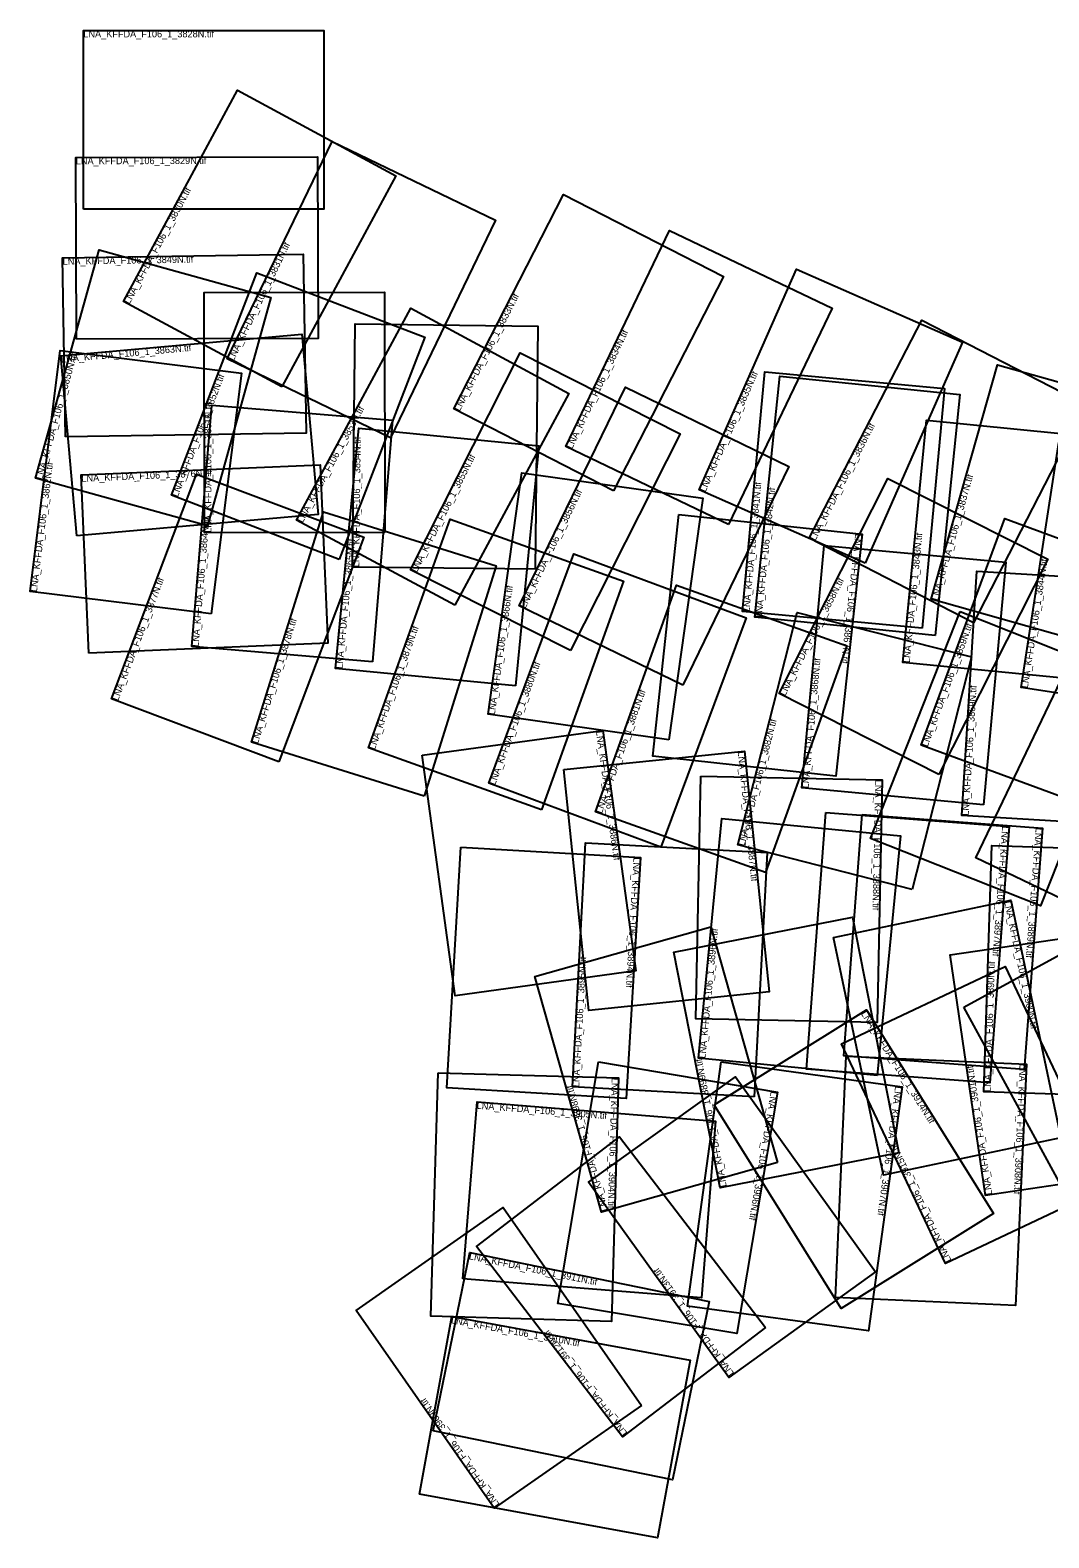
# Model space of a CAD drawing. Extents: x 452518 to 464827, y 266119 to 277151.
# Drawn here: x 452518 to 459970, y 266119 to 277151 of the extents above; entities that cross this region are included whole.
import ezdxf

# ---------------------------------------------------------------- set-up
doc = ezdxf.new("R2010")
doc.units = 0
doc.layers.add('Default', color=7, linetype='Continuous')

msp = doc.modelspace()

# ---------------------------------------------------------------- linework, layer by layer
at = {"layer": 'Default'}
for points in [[(452908, 275840), (452907, 277148), (454666, 277149), (454667, 275841)], [(454358, 274541), (453200, 275166), (454034, 276712), (455192, 276086)], [(455153, 274169), (453960, 274745), (454728, 276337), (455921, 275761)], [(452856, 274891), (452852, 276219), (454620, 276224), (454624, 274896)], [(456784, 273781), (455616, 274381), (456420, 275948), (457589, 275348)], [(457627, 273534), (456437, 274104), (457194, 275686), (458385, 275116)], [(453815, 273523), (452558, 273872), (453022, 275543), (454279, 275194)], [(452776, 274175), (452755, 275485), (454515, 275512), (454536, 274202)], [(454779, 273277), (453551, 273749), (454176, 275376), (455404, 274904)], [(458627, 273252), (457412, 273787), (458124, 275403), (459339, 274867)], [(455112, 273476), (453794, 273474), (453791, 275231), (455109, 275233)], [(455624, 272943), (454467, 273566), (455302, 275116), (456459, 274493)], [(452860, 273450), (452742, 274768), (454506, 274927), (454624, 273608)], [(456211, 273206), (454875, 273221), (454896, 275002), (456232, 274986)], [(459418, 272815), (458217, 273434), (459040, 275030), (460241, 274411)], [(453842, 272879), (452518, 273044), (452738, 274807), (454063, 274642)], [(456471, 272611), (455301, 273201), (456103, 274789), (457273, 274198)], [(460397, 272624), (459110, 272987), (459594, 274703), (460881, 274340)], [(459044, 272775), (457730, 272896), (457892, 274651), (459206, 274530)], [(459138, 272721), (457820, 272856), (458001, 274620), (459319, 274484)], [(457293, 272357), (456096, 272938), (456873, 274538), (458069, 273958)], [(455021, 272530), (453700, 272641), (453848, 274407), (455169, 274297)], [(460227, 272394), (458902, 272524), (459076, 274297), (460401, 274166)], [(456068, 272353), (454752, 272481), (454923, 274238), (456239, 274109)], [(461104, 272136), (459767, 272341), (460042, 274133), (461380, 273928)], [(452947, 272592), (452892, 273896), (454639, 273970), (454695, 272666)], [(454337, 271797), (453114, 272258), (453734, 273903), (454958, 273442)], [(457191, 271959), (455868, 272145), (456115, 273912), (457439, 273726)], [(459166, 271705), (457997, 272297), (458793, 273871), (459962, 273279)], [(455399, 271546), (454136, 271941), (454663, 273627), (455926, 273232)], [(457264, 273608), (458604, 273462), (458412, 271693), (457072, 271839)], [(456259, 271445), (454992, 271899), (455591, 273574), (456859, 273120)], [(460275, 271464), (459036, 271920), (459647, 273577), (460886, 273121)], [(459492, 271483), (458162, 271606), (458326, 273381), (459655, 273259)], [(457131, 271172), (455872, 271640), (456496, 273319), (457755, 272851)], [(460671, 271323), (459333, 271405), (459444, 273193), (460781, 273111)], [(457898, 270987), (456653, 271432), (457246, 273090), (458491, 272645)], [(458971, 270864), (457694, 271191), (458129, 272891), (459405, 272565)], [(459321, 272896), (460566, 272403), (459909, 270744), (458664, 271237)], [(460201, 272692), (461403, 272116), (460638, 270518), (459435, 271094)], [(455386, 271846), (456707, 272027), (456949, 270268), (455628, 270086)], [(456422, 271740), (457743, 271876), (457925, 270115), (456604, 269978)], [(457425, 271693), (458750, 271665), (458713, 269889), (457388, 269917)], [(458338, 271426), (459679, 271325), (459538, 269448), (458197, 269549)], [(458604, 271412), (459924, 271312), (459790, 269545), (458470, 269645)], [(458714, 269502), (457408, 269630), (457578, 271382), (458885, 271255)], [(455669, 271173), (456982, 271096), (456878, 269334), (455565, 269412)], [(457813, 269347), (456484, 269419), (456580, 271205), (457910, 271133)], [(460839, 269338), (459494, 269382), (459553, 271184), (460898, 271140)], [(458395, 270511), (459691, 270784), (460057, 269046), (458761, 268773)], [(458872, 268936), (457565, 268681), (457227, 270405), (458534, 270661)], [(459348, 270003), (460547, 270657), (461417, 269060), (460218, 268407)], [(457984, 268866), (456697, 268502), (456209, 270227), (457496, 270591)], [(460823, 268818), (459507, 268624), (459247, 270384), (460563, 270578)], [(460410, 268693), (459214, 268126), (458453, 269733), (459650, 270299)], [(457522, 269288), (458635, 269982), (459564, 268492), (458450, 267798)], [(458487, 269644), (459806, 269585), (459727, 267818), (458408, 267877)], [(455502, 269522), (456822, 269484), (456771, 267703), (455450, 267741)], [(456675, 269601), (457985, 269380), (457687, 267613), (456377, 267834)], [(457572, 269601), (458896, 269419), (458650, 267633), (457326, 267815)], [(458703, 268065), (457629, 267293), (456603, 268722), (457677, 269493)], [(455683, 268014), (455787, 269309), (457532, 269169), (457428, 267874)], [(457896, 267659), (456850, 266857), (455782, 268250), (456829, 269052)], [(456991, 267088), (455913, 266335), (454902, 267783), (455979, 268536)], [(455467, 266903), (455735, 268207), (457484, 267848), (457216, 266544)], [(455365, 266438), (455603, 267739), (457347, 267420), (457108, 266119)]]:
    msp.add_lwpolyline(points, close=True, dxfattribs=at)

# ---------------------------------------------------------------- texts
for s, rotation, p in [('LNA_KFFDA_F106_1_3828N.tif', 0.03, (452907, 277098)), ('LNA_KFFDA_F106_1_3829N.tif', 0.1694, (452852, 276169)), ('LNA_KFFDA_F106_1_3830N.tif', 61.6516, (453244, 275142)), ('LNA_KFFDA_F106_1_3831N.tif', 64.2375, (454005, 274723)), ('LNA_KFFDA_F106_1_3849N.tif', 0.8935, (452756, 275435)), ('LNA_KFFDA_F106_1_3833N.tif', 62.8333, (455660, 274358)), ('LNA_KFFDA_F106_1_3834N.tif', 64.406, (456482, 274082)), ('LNA_KFFDA_F106_1_3863N.tif', 5.1434, (452746, 274718)), ('LNA_KFFDA_F106_1_3850N.tif', 74.4792, (452606, 273858)), ('LNA_KFFDA_F106_1_3852N.tif', 68.9682, (453598, 273731)), ('LNA_KFFDA_F106_1_3835N.tif', 66.2205, (457458, 273767)), ('LNA_KFFDA_F106_1_3851N.tif', 90.0917, (453844, 273474)), ('LNA_KFFDA_F106_1_3853N.tif', 61.6987, (454511, 273542)), ('LNA_KFFDA_F106_1_3836N.tif', 62.7405, (458262, 273411)), ('LNA_KFFDA_F106_1_3854N.tif', 89.3347, (454925, 273221)), ('LNA_KFFDA_F106_1_3855N.tif', 63.2015, (455346, 273179)), ('LNA_KFFDA_F106_1_3862N.tif', 82.8671, (452567, 273038)), ('LNA_KFFDA_F106_1_3876N.tif', 2.4301, (452894, 273846)), ('LNA_KFFDA_F106_1_3841N.tif', 84.7402, (457780, 272891)), ('LNA_KFFDA_F106_1_3837N.tif', 74.2472, (459158, 272973)), ('LNA_KFFDA_F106_1_3856N.tif', 64.1283, (456141, 272916)), ('LNA_KFFDA_F106_1_3842N.tif', 84.1347, (457870, 272851)), ('LNA_KFFDA_F106_1_3864N.tif', 85.2236, (453750, 272637)), ('LNA_KFFDA_F106_1_3865N.tif', 84.4307, (454802, 272476)), ('LNA_KFFDA_F106_1_3867N.tif', 263.8011, (458554, 273468)), ('LNA_KFFDA_F106_1_3843N.tif', 84.389, (458952, 272519)), ('LNA_KFFDA_F106_1_3844N.tif', 81.2706, (459816, 272334)), ('LNA_KFFDA_F106_1_3877N.tif', 69.3349, (453161, 272240)), ('LNA_KFFDA_F106_1_3866N.tif', 82.0271, (455917, 272138)), ('LNA_KFFDA_F106_1_3858N.tif', 63.1533, (458041, 272275)), ('LNA_KFFDA_F106_1_3878N.tif', 72.6485, (454184, 271926)), ('LNA_KFFDA_F106_1_3879N.tif', 70.3111, (455039, 271882)), ('LNA_KFFDA_F106_1_3859N.tif', 69.771, (459083, 271903)), ('LNA_KFFDA_F106_1_3880N.tif', 69.5982, (455919, 271623)), ('LNA_KFFDA_F106_1_3868N.tif', 84.7273, (458212, 271602)), ('LNA_KFFDA_F106_1_3881N.tif', 70.3148, (456700, 271415)), ('LNA_KFFDA_F106_1_3869N.tif', 86.4583, (459383, 271402)), ('LNA_KFFDA_F106_1_3882N.tif', 75.6721, (457743, 271178)), ('LNA_KFFDA_F106_1_3886N.tif', 277.8253, (456657, 272020)), ('LNA_KFFDA_F106_1_3887N.tif', 275.896, (457694, 271871)), ('LNA_KFFDA_F106_1_3888N.tif', 268.804, (458700, 271666)), ('LNA_KFFDA_F106_1_3897N.tif', 265.6874, (459629, 271328)), ('LNA_KFFDA_F106_1_3889N.tif', 265.6632, (459874, 271316)), ('LNA_KFFDA_F106_1_3894N.tif', 266.6233, (456932, 271099)), ('LNA_KFFDA_F106_1_3900N.tif', 281.8852, (459643, 270773)), ('LNA_KFFDA_F106_1_3896N.tif', 84.4377, (457457, 269625)), ('LNA_KFFDA_F106_1_3895N.tif', 86.9011, (456534, 269416)), ('LNA_KFFDA_F106_1_3890N.tif', 88.1183, (459544, 269381)), ('LNA_KFFDA_F106_1_3914N.tif', 301.941, (458593, 269955)), ('LNA_KFFDA_F106_1_3899N.tif', 101.0753, (457614, 268690)), ('LNA_KFFDA_F106_1_3901N.tif', 98.3936, (459556, 268631)), ('LNA_KFFDA_F106_1_3908N.tif', 267.44, (459756, 269588)), ('LNA_KFFDA_F106_1_3898N.tif', 105.7836, (456745, 268516)), ('LNA_KFFDA_F106_1_3904N.tif', 268.336, (456772, 269485)), ('LNA_KFFDA_F106_1_3907N.tif', 262.1594, (458846, 269426)), ('LNA_KFFDA_F106_1_3905N.tif', 355.4081, (455783, 269259)), ('LNA_KFFDA_F106_1_3906N.tif', 260.4199, (457936, 269388)), ('LNA_KFFDA_F106_1_3915N.tif', 115.324, (459259, 268148)), ('LNA_KFFDA_F106_1_3911N.tif', 348.3995, (455725, 268158)), ('LNA_KFFDA_F106_1_3913N.tif', 125.698, (457670, 267323)), ('LNA_KFFDA_F106_1_3910N.tif', 349.6149, (455594, 267690)), ('LNA_KFFDA_F106_1_3912N.tif', 127.4657, (456889, 266887)), ('LNA_KFFDA_F106_1_3909N.tif', 124.9427, (455954, 266364))]:
    msp.add_text(s, height=50, rotation=rotation, dxfattribs=at).set_placement(p)

doc.saveas('drawing.dxf')
